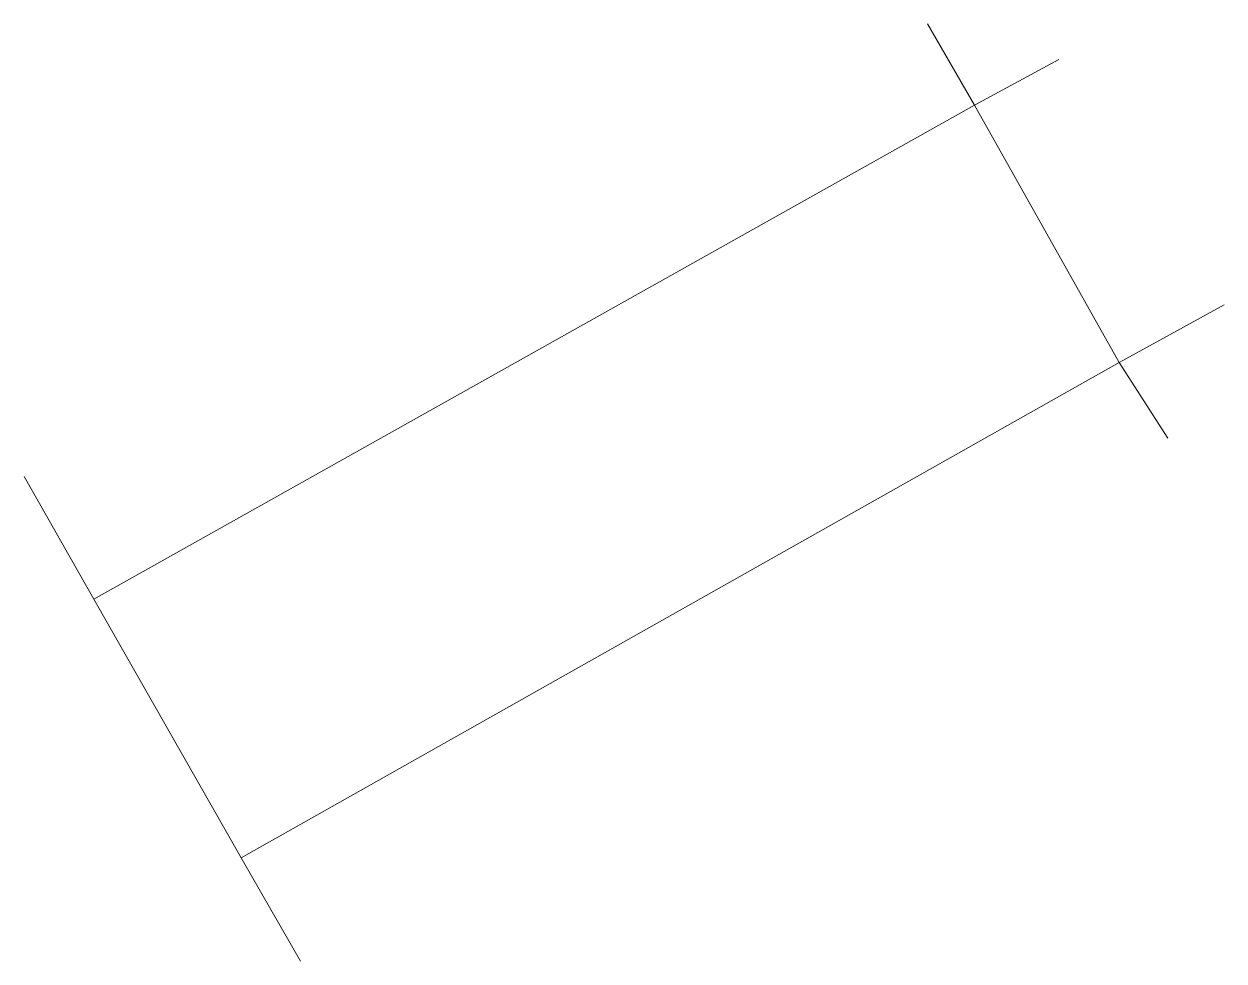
# Model space of a CAD drawing. Header units: metres. Extents: x 536758.2 to 536784.6, y 1838232.5 to 1838253.2.
import ezdxf

# ---------------------------------------------------------------- set-up
doc = ezdxf.new("R2010")
doc.units = ezdxf.units.M
doc.header["$LTSCALE"] = 0.16
doc.layers.add('10', color=7, linetype='Continuous', lineweight=13)
doc.layers.add('23', color=7, linetype='Continuous', lineweight=13)

msp = doc.modelspace()

# ---------------------------------------------------------------- linework, layer by layer
at = {"layer": '10'}
for p, q in [((536779.14, 1838251.37), (536778.1, 1838253.16)), ((536779.14, 1838251.37), (536780.99, 1838252.38)), ((536779.14, 1838251.37), (536759.75, 1838240.5)), ((536782.32, 1838245.71), (536779.14, 1838251.37)), ((536783.39, 1838244.04), (536782.32, 1838245.71))]:
    msp.add_line(p, q, dxfattribs=at)
msp.add_lwpolyline([(536762.99, 1838234.8), (536782.32, 1838245.71), (536784.63, 1838246.98)], dxfattribs=at)
at = {"layer": '23'}
for p, q in [((536759.75, 1838240.5), (536758.21, 1838243.2)), ((536762.99, 1838234.8), (536759.75, 1838240.5)), ((536764.3, 1838232.53), (536762.99, 1838234.8))]:
    msp.add_line(p, q, dxfattribs=at)

doc.saveas('drawing.dxf')
